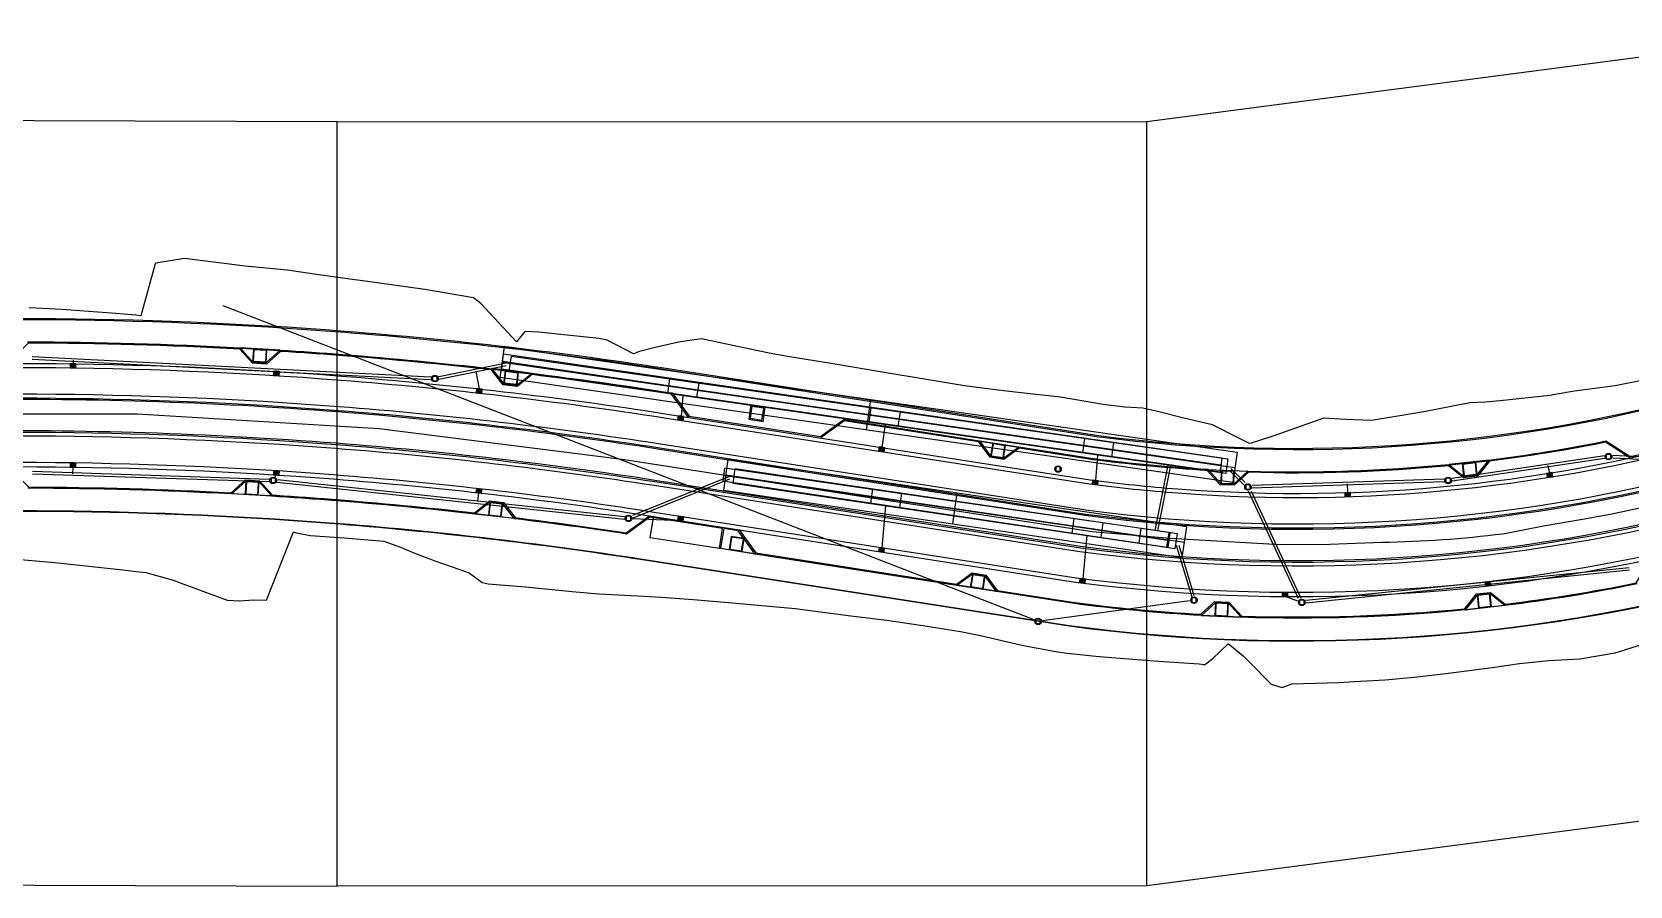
# Model space of a CAD drawing. Header units: millimetres. Extents: x 229854 to 231132, y 144419 to 144704.
# Drawn here: x 230579.2 to 230775.7, y 144479.8 to 144584.9 of the extents above; entities that cross this region are included whole.
import ezdxf

# ---------------------------------------------------------------- set-up
doc = ezdxf.new("R2010")
doc.units = ezdxf.units.MM
for name, color, linetype in [('G - Axes BO1', 4, 'Continuous'), ('G - Bde contrebutage', 191, 'Continuous'), ('G - BO2', 5, 'Continuous'), ('G - Bordure', 40, 'Continuous'), ('G - CV', 151, 'Continuous'), ('G - Eg2302 - Av', 1, 'Continuous'), ('G - Egout Ext', 134, 'Continuous'), ('G - Egout_EP', 5, 'Continuous'), ('G - Elec - gaine', 191, 'Continuous'), ('G - FE', 160, 'Continuous'), ('G - surlargeur BO 1m1', 3, 'Continuous'), ('R - Lots terre - Lot 10', 115, 'Continuous'), ('R - Lots terre - Lot 11', 140, 'Continuous'), ('R - Lots terre - X1', 7, 'Continuous'), ('R - Phasage - 4', 5, 'Continuous'), ('x- bassin 55m1', 8, 'Continuous'), ('x-bassin 89', 8, 'Continuous')]:
    doc.layers.add(name, color=color, linetype=linetype)

msp = doc.modelspace()

# ---------------------------------------------------------------- linework, layer by layer
at = {"layer": 'G - Axes BO1'}
for points in [[(230637.03, 144544.26), (230727.09, 144531.33)], [(230681.79, 144535.91), (230682.33, 144539.68)], [(230664.5, 144530.41), (230720.89, 144522.12)], [(230692.42, 144524.38), (230692.97, 144528.15)]]:
    msp.add_lwpolyline(points, dxfattribs=at)
at = {"layer": 'G - Bde contrebutage'}
for points in [[(230417.09, 144529.9, 0.017024), (230447.62, 144531.06, 0.002215), (230451.59, 144531.36), (230500.81, 144535.61), (230510.83, 144536.48), (230542.68, 144539.23, -0.035961), (230616.96, 144538.82, -0.019252), (230656.49, 144534.22), (230708.78, 144526.09, 0.103269), (230789.44, 144532.09), (230795.05, 144533.72, 0.068986), (230802.31, 144537.53)], [(230417.09, 144529.4, 0.017025), (230447.66, 144530.56, 0.002216), (230451.63, 144530.86), (230500.86, 144535.11), (230510.88, 144535.98), (230542.72, 144538.73, -0.035959), (230616.92, 144538.33, -0.019252), (230656.41, 144533.73), (230708.71, 144525.59, 0.103277), (230789.58, 144531.61), (230795.21, 144533.24, 0.061728), (230801.87, 144536.62)], [(230417.1, 144525.2, 0.017028), (230447.96, 144526.37, 0.002222), (230451.98, 144526.68), (230501.22, 144530.93), (230511.24, 144531.79), (230543.04, 144534.54, -0.035938), (230616.59, 144534.14, -0.019252), (230655.77, 144529.58), (230708.11, 144521.44, 0.103344), (230790.74, 144527.57), (230796.38, 144529.21, -0.061728), (230803.81, 144529.93)], [(230796.5, 144528.72), (230790.88, 144527.09, -0.103352), (230708.04, 144520.94), (230655.69, 144529.09, 0.019252), (230616.55, 144533.64, 0.035936), (230543.08, 144534.05), (230511.28, 144531.29), (230501.26, 144530.43), (230452.02, 144526.18, -0.004813), (230448, 144525.87, -0.014437), (230417.11, 144524.7)]]:
    msp.add_lwpolyline(points, format="xyb", dxfattribs=at)
at = {"layer": 'G - BO2'}
for points in [[(230725.97, 144530.58), (230637.89, 144543.22), (230638.15, 144545.01), (230726.23, 144532.37)], [(230665.36, 144529.37), (230719.77, 144521.37), (230720.04, 144523.16), (230665.62, 144531.16)]]:
    msp.add_lwpolyline(points, close=True, dxfattribs=at)
for points in [[(230657.39, 144540.42), (230657.65, 144542.21)], [(230660.97, 144539.91), (230661.22, 144541.7)], [(230682.14, 144536.87), (230682.4, 144538.66)], [(230685.72, 144536.36), (230685.97, 144538.14)], [(230708.4, 144533.1), (230708.66, 144534.89)], [(230711.98, 144532.59), (230712.23, 144534.37)], [(230682.32, 144526.88), (230682.58, 144528.67)], [(230685.89, 144526.35), (230686.15, 144528.14)], [(230707.07, 144523.24), (230707.34, 144525.03)], [(230710.65, 144522.72), (230710.91, 144524.5)], [(230715.31, 144522.03), (230715.57, 144523.82)], [(230718.88, 144521.51), (230719.14, 144523.29)]]:
    msp.add_lwpolyline(points, dxfattribs=at)
at = {"layer": 'G - Bordure'}
for points in [[(230786.87, 144540.97, -0.103113), (230710.09, 144535.24), (230657.91, 144543.36, 0.019252), (230617.67, 144548.05, 0.036005), (230541.98, 144548.45), (230510.04, 144545.69), (230500.02, 144544.82), (230450.82, 144540.58, -0.002202), (230446.96, 144540.28, -0.017007), (230417.09, 144539.15)], [(230417.09, 144539.05, 0.017007), (230446.96, 144540.18, 0.002202), (230450.83, 144540.48), (230500.03, 144544.72), (230510.05, 144545.59), (230541.99, 144548.36, -0.036004), (230617.66, 144547.95, -0.019252), (230657.9, 144543.26), (230710.08, 144535.14, 0.103115), (230786.9, 144540.88)], [(230659.93, 144537.48), (230657.84, 144540.34), (230657.45, 144540.4, 0.008084), (230640.69, 144542.73), (230638.86, 144541.28), (230637.14, 144541.48), (230635.69, 144543.32, 0.008762), (230617.44, 144545.06, 0.003668), (230609.78, 144545.59), (230608.03, 144544.04), (230606.31, 144544.14), (230604.76, 144545.88, 0.012431), (230578.75, 144546.62), (230576.26, 144544.12)], [(230578.69, 144546.77, -0.012491), (230604.83, 144546.03), (230606.38, 144544.28), (230607.98, 144544.19), (230609.73, 144545.75, -0.003698), (230617.45, 144545.21, -0.008792), (230635.77, 144543.46), (230637.22, 144541.62), (230638.81, 144541.44), (230640.65, 144542.89, -0.008114), (230657.47, 144540.55), (230657.93, 144540.48), (230660.01, 144537.62), (230676.16, 144535.11), (230679.01, 144537.2), (230695.69, 144534.6), (230697.07, 144532.71), (230698.65, 144532.46), (230700.55, 144533.84), (230709.69, 144532.42, 0.018444), (230723.75, 144531.09), (230725.35, 144529.34), (230726.95, 144529.27), (230728.7, 144530.87, 0.03197), (230753.4, 144531.69), (230755.25, 144530.21), (230756.84, 144530.38), (230758.32, 144532.23, 0.019023), (230772.7, 144534.58), (230775.69, 144532.65, 0.016653), (230788.22, 144535.79)], [(230775.66, 144532.49), (230772.67, 144534.42, -0.018863), (230758.4, 144532.09), (230756.92, 144530.24), (230755.21, 144530.05), (230753.35, 144531.53, -0.031795), (230728.75, 144530.72), (230727, 144529.12), (230725.28, 144529.2), (230723.68, 144530.95, -0.018366), (230709.67, 144532.27), (230700.59, 144533.69), (230698.69, 144532.3), (230696.99, 144532.57), (230695.6, 144534.46), (230679.05, 144537.04), (230676.2, 144534.95)], [(230576.28, 144531.42), (230578.79, 144528.92, -0.012335), (230603.72, 144528.21), (230605.48, 144529.78), (230607.2, 144529.68), (230608.77, 144527.92, -0.00362), (230616.07, 144527.41, -0.008713), (230633.61, 144525.74), (230635.46, 144527.2), (230637.17, 144527), (230638.63, 144525.15, -0.006812), (230652.28, 144523.28), (230655.14, 144525.38)], [(230776.53, 144516.99, -0.019655), (230760.28, 144514.34), (230758.46, 144515.79), (230756.87, 144515.62), (230755.42, 144513.8, -0.03293), (230727.86, 144512.89), (230726.29, 144514.61), (230724.7, 144514.68), (230722.98, 144513.11, -0.019012), (230707.12, 144514.61), (230697.78, 144516.06), (230696.4, 144517.95), (230694.82, 144518.2), (230692.92, 144516.82), (230668.14, 144520.67), (230666.05, 144523.53), (230664.26, 144523.81), (230663.87, 144521.34), (230663.72, 144521.36), (230664.11, 144523.83), (230655.18, 144525.22), (230652.32, 144523.13, 0.006873), (230638.55, 144525.01), (230637.1, 144526.86), (230635.51, 144527.05), (230633.66, 144525.59, 0.008744), (230616.06, 144527.26, 0.00365), (230608.7, 144527.78), (230607.13, 144529.54), (230605.53, 144529.63), (230603.77, 144528.06, 0.012396), (230578.73, 144528.77)], [(230417.1, 144515.55, 0.01705), (230448.65, 144516.74, 0.002236), (230452.78, 144517.06), (230502.05, 144521.31), (230512.07, 144522.18), (230543.78, 144524.92, -0.03589), (230615.85, 144524.52, -0.019252), (230654.28, 144520.04), (230706.73, 144511.88, 0.103491), (230793.42, 144518.3), (230799.07, 144519.94), (230801.86, 144520.75), (230801.89, 144520.66), (230799.1, 144519.85), (230793.45, 144518.21, -0.103492), (230706.72, 144511.78), (230654.27, 144519.95, 0.019252), (230615.84, 144524.42, 0.03589), (230543.79, 144524.82), (230512.08, 144522.08), (230502.06, 144521.21), (230452.79, 144516.96, -0.002236), (230448.66, 144516.64, -0.01705), (230417.1, 144515.45)], [(230666.14, 144523.66), (230668.22, 144520.81), (230692.88, 144516.97), (230694.78, 144518.36), (230696.48, 144518.09), (230697.87, 144516.2), (230707.14, 144514.75, 0.018935), (230722.92, 144513.26), (230724.64, 144514.83), (230726.36, 144514.75), (230727.93, 144513.04, 0.032779), (230755.34, 144513.94), (230756.79, 144515.76), (230758.5, 144515.95), (230760.32, 144514.5, 0.019504), (230776.44, 144517.12), (230778.34, 144520.07)]]:
    msp.add_lwpolyline(points, format="xyb", dxfattribs=at)
for points in [[(230609.73, 144545.75), (230604.82, 144546.04), (230604.88, 144545.97), (230609.67, 144545.7)], [(230607.98, 144544.19), (230606.38, 144544.28), (230606.48, 144545.88), (230608.07, 144545.79)], [(230607.92, 144544.25), (230606.45, 144544.34), (230606.53, 144545.82), (230608.01, 144545.73)], [(230640.65, 144542.89), (230635.77, 144543.47), (230635.82, 144543.4), (230640.59, 144542.84)], [(230638.81, 144541.44), (230637.22, 144541.62), (230637.41, 144543.21), (230639, 144543.03)], [(230638.76, 144541.5), (230637.29, 144541.68), (230637.46, 144543.15), (230638.93, 144542.97)], [(230667.33, 144537.24), (230669.09, 144536.97), (230669.36, 144538.73), (230667.6, 144539)], [(230667.5, 144537.37), (230668.96, 144537.14), (230669.19, 144538.6), (230667.73, 144538.83)], [(230695.69, 144534.6), (230700.55, 144533.84), (230700.48, 144533.79), (230695.74, 144534.53)], [(230697.07, 144532.71), (230698.65, 144532.46), (230698.9, 144534.04), (230697.32, 144534.29)], [(230697.14, 144532.76), (230698.6, 144532.53), (230698.83, 144533.99), (230697.37, 144534.22)], [(230758.31, 144532.22), (230753.42, 144531.67), (230753.48, 144531.62), (230758.25, 144532.15)], [(230756.84, 144530.38), (230755.25, 144530.21), (230755.07, 144531.8), (230756.66, 144531.97)], [(230756.77, 144530.44), (230755.3, 144530.27), (230755.14, 144531.74), (230756.61, 144531.91)], [(230607.13, 144529.54), (230605.53, 144529.63), (230605.44, 144528.03), (230607.04, 144527.94)], [(230607.07, 144529.48), (230605.59, 144529.56), (230605.51, 144528.09), (230606.98, 144528)], [(230723.76, 144531.08), (230728.68, 144530.86), (230728.62, 144530.8), (230723.82, 144531.01)], [(230725.35, 144529.34), (230726.95, 144529.27), (230727.02, 144530.87), (230725.42, 144530.94)], [(230725.41, 144529.4), (230726.89, 144529.34), (230726.96, 144530.81), (230725.48, 144530.88)], [(230608.69, 144527.78), (230603.78, 144528.07), (230603.84, 144528.12), (230608.64, 144527.85)], [(230638.55, 144525.02), (230633.66, 144525.59), (230633.73, 144525.64), (230638.5, 144525.08)], [(230637.1, 144526.86), (230635.51, 144527.05), (230635.32, 144525.46), (230636.91, 144525.27)], [(230637.03, 144526.81), (230635.56, 144526.98), (230635.39, 144525.51), (230636.86, 144525.34)], [(230666.75, 144522.57), (230665.17, 144522.81), (230664.93, 144521.23), (230666.51, 144520.99)], [(230666.69, 144522.52), (230665.22, 144522.74), (230665, 144521.28), (230666.46, 144521.05)], [(230668.14, 144520.67), (230663.87, 144521.34), (230663.88, 144521.39), (230668.09, 144520.74)], [(230696.4, 144517.95), (230694.82, 144518.2), (230694.57, 144516.62), (230696.15, 144516.37)], [(230696.33, 144517.9), (230694.87, 144518.13), (230694.64, 144516.67), (230696.1, 144516.44)], [(230697.78, 144516.06), (230692.92, 144516.82), (230692.99, 144516.87), (230697.73, 144516.13)], [(230758.46, 144515.79), (230756.87, 144515.62), (230757.05, 144514.03), (230758.64, 144514.2)], [(230758.41, 144515.73), (230756.94, 144515.56), (230757.1, 144514.09), (230758.57, 144514.26)], [(230726.29, 144514.61), (230724.7, 144514.68), (230724.62, 144513.08), (230726.22, 144513.01)], [(230726.23, 144514.55), (230724.75, 144514.62), (230724.69, 144513.14), (230726.17, 144513.07)], [(230760.29, 144514.33), (230755.4, 144513.78), (230755.46, 144513.85), (230760.23, 144514.38)], [(230727.88, 144512.88), (230722.96, 144513.09), (230723.03, 144513.15), (230727.82, 144512.94)]]:
    msp.add_lwpolyline(points, close=True, dxfattribs=at)
msp.add_lwpolyline([(230569.65, 144539.67, -0.022901), (230616.91, 144538.18, -0.019252), (230656.39, 144533.58), (230708.68, 144525.44, 0.102914), (230789.34, 144531.38), (230790.43, 144527.64, -0.102989), (230708.13, 144521.58), (230655.79, 144529.73, 0.019252), (230616.6, 144534.29, 0.0229), (230569.71, 144535.77)], format="xyb", close=True, dxfattribs=at)
msp.add_lwpolyline([(230663.72, 144521.36), (230655.23, 144522.68), (230655.61, 144525.15)], dxfattribs=at)
at = {"layer": 'G - CV'}
for points in [[(230629.14, 144542.25, -1), (230628.34, 144542.25, -1)], [(230705.75, 144531.12, -1), (230704.95, 144531.12, -1)], [(230773.42, 144532.65, -1), (230772.62, 144532.65, -1)], [(230609.28, 144529.72, -1), (230608.48, 144529.72, -1)], [(230753.71, 144529.72, -1), (230752.91, 144529.72, -1)], [(230729.1, 144528.92, -1), (230728.3, 144528.92, -1)], [(230652.95, 144525.06, -1), (230652.15, 144525.06, -1)], [(230722.47, 144515, -1), (230721.67, 144515, -1)], [(230735.72, 144514.73, -1), (230734.92, 144514.73, -1)], [(230703.3, 144512.39, -1), (230702.5, 144512.39, -1)]]:
    msp.add_lwpolyline(points, format="xyb", close=True, dxfattribs=at)
for points in [[(230628.47, 144541.98), (230629.01, 144541.98), (230629.01, 144542.52), (230628.47, 144542.52)], [(230705.08, 144530.85), (230705.62, 144530.85), (230705.62, 144531.4), (230705.08, 144531.4)], [(230772.75, 144532.38), (230773.3, 144532.38), (230773.3, 144532.92), (230772.75, 144532.92)], [(230608.61, 144529.45), (230609.15, 144529.45), (230609.15, 144529.99), (230608.61, 144529.99)], [(230753.04, 144529.45), (230753.58, 144529.45), (230753.58, 144529.99), (230753.04, 144529.99)], [(230728.42, 144528.65), (230728.97, 144528.65), (230728.97, 144529.19), (230728.42, 144529.19)], [(230652.28, 144524.79), (230652.82, 144524.79), (230652.82, 144525.34), (230652.28, 144525.34)], [(230721.8, 144514.73), (230722.34, 144514.73), (230722.34, 144515.27), (230721.8, 144515.27)], [(230735.05, 144514.46), (230735.59, 144514.46), (230735.59, 144515), (230735.05, 144515)], [(230702.63, 144512.11), (230703.17, 144512.11), (230703.17, 144512.66), (230702.63, 144512.66)]]:
    msp.add_lwpolyline(points, close=True, dxfattribs=at)
at = {"layer": 'G - Eg2302 - Av'}
for points in [[(230583.92, 144543.58), (230584.62, 144543.57), (230584.63, 144544.07), (230583.93, 144544.08)], [(230583.97, 144543.62), (230584.57, 144543.62), (230584.57, 144544.02), (230583.97, 144544.02)], [(230608.9, 144542.64), (230609.6, 144542.6), (230609.63, 144543.1), (230608.93, 144543.14)], [(230608.95, 144542.69), (230609.55, 144542.65), (230609.58, 144543.05), (230608.98, 144543.09)], [(230633.81, 144540.51), (230634.51, 144540.43), (230634.56, 144540.93), (230633.86, 144541.01)], [(230633.87, 144540.55), (230634.46, 144540.49), (230634.51, 144540.89), (230633.91, 144540.95)], [(230658.59, 144537.19), (230659.28, 144537.08), (230659.36, 144537.57), (230658.66, 144537.68)], [(230658.64, 144537.23), (230659.24, 144537.14), (230659.3, 144537.53), (230658.71, 144537.62)], [(230683.29, 144533.34), (230683.98, 144533.23), (230684.06, 144533.73), (230683.37, 144533.84)], [(230683.35, 144533.38), (230683.94, 144533.29), (230684, 144533.69), (230683.41, 144533.78)], [(230583.92, 144531.37), (230584.62, 144531.36), (230584.62, 144531.86), (230583.92, 144531.87)], [(230583.97, 144531.42), (230584.57, 144531.41), (230584.57, 144531.81), (230583.97, 144531.82)], [(230608.9, 144530.42), (230609.6, 144530.37), (230609.63, 144530.87), (230608.93, 144530.92)], [(230608.95, 144530.47), (230609.55, 144530.43), (230609.57, 144530.83), (230608.98, 144530.86)], [(230709.54, 144529.27), (230710.23, 144529.18), (230710.29, 144529.67), (230709.6, 144529.76)], [(230709.59, 144529.31), (230710.19, 144529.23), (230710.24, 144529.63), (230709.64, 144529.71)], [(230765.49, 144530.07), (230766.18, 144530.18), (230766.1, 144530.68), (230765.41, 144530.57)], [(230765.54, 144530.13), (230766.13, 144530.22), (230766.06, 144530.62), (230765.47, 144530.52)], [(230633.8, 144528.24), (230634.5, 144528.16), (230634.55, 144528.65), (230633.86, 144528.73)], [(230633.86, 144528.28), (230634.45, 144528.21), (230634.5, 144528.61), (230633.9, 144528.68)], [(230740.6, 144527.72), (230741.3, 144527.74), (230741.29, 144528.24), (230740.59, 144528.21)], [(230740.65, 144527.77), (230741.25, 144527.79), (230741.24, 144528.19), (230740.64, 144528.17)], [(230658.57, 144524.84), (230659.26, 144524.73), (230659.34, 144525.23), (230658.65, 144525.34)], [(230658.63, 144524.88), (230659.22, 144524.79), (230659.28, 144525.19), (230658.69, 144525.28)], [(230683.27, 144521), (230683.96, 144520.89), (230684.04, 144521.38), (230683.35, 144521.49)], [(230683.33, 144521.04), (230683.92, 144520.95), (230683.98, 144521.34), (230683.39, 144521.44)], [(230707.98, 144517.17), (230708.67, 144517.08), (230708.74, 144517.57), (230708.04, 144517.66)], [(230708.03, 144517.21), (230708.63, 144517.13), (230708.68, 144517.53), (230708.08, 144517.61)], [(230732.92, 144515.43), (230733.62, 144515.43), (230733.62, 144515.93), (230732.92, 144515.93)], [(230732.97, 144515.48), (230733.57, 144515.48), (230733.57, 144515.88), (230732.97, 144515.88)], [(230757.88, 144516.73), (230758.58, 144516.81), (230758.52, 144517.3), (230757.83, 144517.22)], [(230757.93, 144516.78), (230758.52, 144516.85), (230758.48, 144517.25), (230757.88, 144517.18)]]:
    msp.add_lwpolyline(points, close=True, dxfattribs=at)
for points in [[(230584.04, 144543.62), (230584.05, 144544.02)], [(230584.12, 144544.02), (230584.12, 144543.62)], [(230584.19, 144543.62), (230584.2, 144544.02)], [(230584.27, 144544.02), (230584.27, 144543.62)], [(230584.3, 144544.53), (230584.28, 144544.07)], [(230584.34, 144543.62), (230584.35, 144544.02)], [(230584.42, 144544.02), (230584.42, 144543.62)], [(230584.49, 144543.62), (230584.5, 144544.02)], [(230609.28, 144543.11), (230609.29, 144543.25)], [(230609.03, 144542.68), (230609.05, 144543.08)], [(230609.13, 144543.08), (230609.1, 144542.68)], [(230609.18, 144542.68), (230609.2, 144543.07)], [(230609.28, 144543.07), (230609.25, 144542.67)], [(230609.33, 144542.67), (230609.35, 144543.07)], [(230609.43, 144543.06), (230609.4, 144542.66)], [(230609.48, 144542.66), (230609.5, 144543.06)], [(230633.78, 144543.1), (230634.21, 144540.97)], [(230633.94, 144540.55), (230633.98, 144540.94)], [(230634.06, 144540.94), (230634.01, 144540.54)], [(230634.09, 144540.53), (230634.13, 144540.93)], [(230634.21, 144540.92), (230634.16, 144540.52)], [(230634.24, 144540.51), (230634.28, 144540.91)], [(230634.36, 144540.9), (230634.31, 144540.5)], [(230634.39, 144540.5), (230634.43, 144540.89)], [(230659.22, 144540.15), (230659.01, 144537.63)], [(230658.72, 144537.22), (230658.78, 144537.61)], [(230658.85, 144537.6), (230658.79, 144537.2)], [(230658.87, 144537.19), (230658.93, 144537.59)], [(230659, 144537.58), (230658.94, 144537.18)], [(230659.02, 144537.17), (230659.08, 144537.57)], [(230659.15, 144537.55), (230659.09, 144537.16)], [(230659.16, 144537.15), (230659.23, 144537.54)], [(230684.12, 144536.59), (230683.71, 144533.78)], [(230683.42, 144533.37), (230683.48, 144533.77)], [(230683.56, 144533.76), (230683.5, 144533.36)], [(230683.57, 144533.35), (230683.63, 144533.74)], [(230683.71, 144533.73), (230683.64, 144533.34)], [(230683.72, 144533.33), (230683.78, 144533.72)], [(230683.85, 144533.71), (230683.79, 144533.31)], [(230683.87, 144533.3), (230683.93, 144533.7)], [(230584.04, 144531.42), (230584.05, 144531.82)], [(230584.12, 144531.82), (230584.12, 144531.42)], [(230584.19, 144531.42), (230584.2, 144531.82)], [(230584.24, 144530.54), (230584.27, 144531.37)], [(230584.27, 144531.82), (230584.27, 144531.42)], [(230584.34, 144531.42), (230584.35, 144531.82)], [(230584.42, 144531.82), (230584.42, 144531.42)], [(230584.49, 144531.42), (230584.5, 144531.82)], [(230710.19, 144532.84), (230709.95, 144529.72)], [(230765.57, 144531.54), (230765.76, 144530.62)], [(230609.02, 144530.46), (230609.05, 144530.86)], [(230609.13, 144530.86), (230609.1, 144530.46)], [(230609.12, 144530.16), (230609.25, 144530.4)], [(230609.17, 144530.45), (230609.2, 144530.85)], [(230609.27, 144530.85), (230609.25, 144530.45)], [(230609.32, 144530.44), (230609.35, 144530.84)], [(230609.42, 144530.84), (230609.4, 144530.44)], [(230609.47, 144530.43), (230609.5, 144530.83)], [(230709.67, 144529.3), (230709.72, 144529.7)], [(230709.79, 144529.69), (230709.74, 144529.29)], [(230709.81, 144529.28), (230709.87, 144529.68)], [(230709.94, 144529.67), (230709.89, 144529.27)], [(230709.96, 144529.26), (230710.01, 144529.66)], [(230710.09, 144529.65), (230710.04, 144529.25)], [(230710.11, 144529.24), (230710.16, 144529.64)], [(230765.61, 144530.14), (230765.55, 144530.54)], [(230765.62, 144530.55), (230765.68, 144530.15)], [(230765.76, 144530.16), (230765.69, 144530.56)], [(230765.77, 144530.57), (230765.83, 144530.18)], [(230765.91, 144530.19), (230765.84, 144530.58)], [(230765.92, 144530.6), (230765.98, 144530.2)], [(230766.05, 144530.21), (230765.99, 144530.61)], [(230633.93, 144528.27), (230633.98, 144528.67)], [(230634.05, 144528.66), (230634.01, 144528.26)], [(230634.02, 144527.2), (230634.15, 144528.2)], [(230634.08, 144528.25), (230634.13, 144528.65)], [(230634.2, 144528.64), (230634.15, 144528.25)], [(230634.23, 144528.24), (230634.27, 144528.64)], [(230634.35, 144528.63), (230634.3, 144528.23)], [(230634.38, 144528.22), (230634.42, 144528.62)], [(230740.73, 144527.77), (230740.72, 144528.17)], [(230740.79, 144528.17), (230740.8, 144527.77)], [(230740.88, 144527.77), (230740.87, 144528.17)], [(230740.9, 144529.32), (230740.94, 144528.23)], [(230740.94, 144528.18), (230740.95, 144527.78)], [(230741.03, 144527.78), (230741.02, 144528.18)], [(230741.09, 144528.18), (230741.1, 144527.78)], [(230741.18, 144527.78), (230741.17, 144528.18)], [(230684.15, 144526.61), (230683.7, 144521.44)], [(230653.05, 144525.04), (230658.92, 144524.79)], [(230658.7, 144524.87), (230658.76, 144525.27)], [(230658.84, 144525.26), (230658.78, 144524.86)], [(230658.85, 144524.85), (230658.91, 144525.24)], [(230658.99, 144525.23), (230658.92, 144524.84)], [(230659, 144524.83), (230659.06, 144525.22)], [(230659.13, 144525.21), (230659.07, 144524.81)], [(230659.15, 144524.8), (230659.21, 144525.2)], [(230708.91, 144522.97), (230708.39, 144517.62)], [(230683.4, 144521.03), (230683.47, 144521.42)], [(230683.54, 144521.41), (230683.48, 144521.02)], [(230683.55, 144521.01), (230683.61, 144521.4)], [(230683.69, 144521.39), (230683.63, 144520.99)], [(230683.7, 144520.98), (230683.76, 144521.38)], [(230683.84, 144521.37), (230683.77, 144520.97)], [(230683.85, 144520.96), (230683.91, 144521.35)], [(230708.11, 144517.2), (230708.16, 144517.6)], [(230708.23, 144517.59), (230708.18, 144517.19)], [(230708.26, 144517.18), (230708.31, 144517.58)], [(230708.38, 144517.57), (230708.33, 144517.17)], [(230708.41, 144517.16), (230708.46, 144517.56)], [(230708.53, 144517.55), (230708.48, 144517.15)], [(230708.55, 144517.14), (230708.61, 144517.54)], [(230733.04, 144515.48), (230733.05, 144515.88)], [(230733.12, 144515.88), (230733.12, 144515.48)], [(230733.19, 144515.48), (230733.2, 144515.88)], [(230733.27, 144515.88), (230733.27, 144515.48)], [(230733.34, 144515.48), (230733.35, 144515.88)], [(230733.42, 144515.88), (230733.42, 144515.48)], [(230733.49, 144515.48), (230733.5, 144515.88)], [(230758, 144516.79), (230757.96, 144517.19)], [(230758.03, 144517.2), (230758.08, 144516.8)], [(230758.15, 144516.81), (230758.11, 144517.2)], [(230758.18, 144517.21), (230758.23, 144516.82)], [(230758.3, 144516.82), (230758.26, 144517.22)], [(230758.33, 144517.23), (230758.38, 144516.83)], [(230758.45, 144516.84), (230758.4, 144517.24)], [(230734.85, 144514.89), (230733.27, 144515.43)]]:
    msp.add_lwpolyline(points, dxfattribs=at)
at = {"layer": 'G - Egout Ext'}
for points in [[(230702.43, 144512.57), (230602.73, 144551.21)], [(230721.53, 144514.92), (230703.43, 144512.44)]]:
    msp.add_lwpolyline(points, dxfattribs=at)
at = {"layer": 'G - Egout_EP'}
for points in [[(230579.24, 144544.65), (230628.23, 144542.13)], [(230579.25, 144544.98), (230628.24, 144542.46)], [(230584.3, 144544.53), (230584.28, 144544.07)], [(230609.28, 144543.11), (230609.29, 144543.25)], [(230629.24, 144542.19), (230637.52, 144543.86)], [(230629.25, 144542.51), (230637.52, 144544.18)], [(230633.78, 144543.1), (230634.21, 144540.97)], [(230659.22, 144540.15), (230659.01, 144537.63)], [(230684.12, 144536.59), (230683.71, 144533.78)], [(230584.24, 144530.54), (230584.27, 144531.37)], [(230710.19, 144532.84), (230709.95, 144529.72)], [(230718.86, 144531.6), (230717.25, 144523.57)], [(230719.18, 144531.55), (230717.56, 144523.52)], [(230772.51, 144532.74), (230753.8, 144529.95)], [(230772.55, 144532.42), (230753.81, 144529.64)], [(230765.57, 144531.54), (230765.76, 144530.62)], [(230796.17, 144531.66), (230773.51, 144532.79)], [(230796.15, 144531.34), (230773.55, 144532.47)], [(230579.29, 144530.86), (230608.39, 144529.89)], [(230579.3, 144530.54), (230608.38, 144529.58)], [(230609.12, 144530.16), (230609.25, 144530.4)], [(230609.38, 144529.51), (230652.04, 144524.96)], [(230609.39, 144529.82), (230652.07, 144525.27)], [(230653.06, 144525.1), (230664.99, 144529.9)], [(230653.09, 144525.45), (230664.99, 144530.23)], [(230728.22, 144529.16), (230726.38, 144530.97)], [(230728.36, 144529.47), (230726.6, 144531.2)], [(230752.81, 144529.55), (230729.18, 144528.78)], [(230752.8, 144529.86), (230729.23, 144529.1)], [(230634.02, 144527.2), (230634.15, 144528.2)], [(230734.93, 144515.2), (230728.76, 144528.41)], [(230735.26, 144515.22), (230729.12, 144528.38)], [(230740.9, 144529.32), (230740.94, 144528.23)], [(230684.15, 144526.61), (230683.7, 144521.44)], [(230653.05, 144525.04), (230658.92, 144524.79)], [(230708.91, 144522.97), (230708.39, 144517.62)], [(230719.89, 144521.77), (230721.78, 144515.41)], [(230720.22, 144521.77), (230722.06, 144515.58)], [(230775.57, 144518.99), (230735.8, 144514.94)], [(230775.59, 144518.68), (230735.83, 144514.62)], [(230734.85, 144514.89), (230733.27, 144515.43)]]:
    msp.add_lwpolyline(points, dxfattribs=at)
at = {"layer": 'G - Egout_EP', "color": 7}
for points in [[(230583.92, 144543.58), (230584.62, 144543.57), (230584.63, 144544.07), (230583.93, 144544.08)], [(230583.97, 144543.62), (230584.57, 144543.62), (230584.57, 144544.02), (230583.97, 144544.02)], [(230608.9, 144542.64), (230609.6, 144542.6), (230609.63, 144543.1), (230608.93, 144543.14)], [(230608.95, 144542.69), (230609.55, 144542.65), (230609.58, 144543.05), (230608.98, 144543.09)], [(230633.81, 144540.51), (230634.51, 144540.43), (230634.56, 144540.93), (230633.86, 144541.01)], [(230633.87, 144540.55), (230634.46, 144540.49), (230634.51, 144540.89), (230633.91, 144540.95)], [(230658.59, 144537.19), (230659.28, 144537.08), (230659.36, 144537.57), (230658.66, 144537.68)], [(230658.64, 144537.23), (230659.24, 144537.14), (230659.3, 144537.53), (230658.71, 144537.62)], [(230683.29, 144533.34), (230683.98, 144533.23), (230684.06, 144533.73), (230683.37, 144533.84)], [(230683.35, 144533.38), (230683.94, 144533.29), (230684, 144533.69), (230683.41, 144533.78)], [(230583.92, 144531.37), (230584.62, 144531.36), (230584.62, 144531.86), (230583.92, 144531.87)], [(230583.97, 144531.42), (230584.57, 144531.41), (230584.57, 144531.81), (230583.97, 144531.82)], [(230608.9, 144530.42), (230609.6, 144530.37), (230609.63, 144530.87), (230608.93, 144530.92)], [(230608.95, 144530.47), (230609.55, 144530.43), (230609.57, 144530.83), (230608.98, 144530.86)], [(230709.54, 144529.27), (230710.23, 144529.18), (230710.29, 144529.67), (230709.6, 144529.76)], [(230709.59, 144529.31), (230710.19, 144529.23), (230710.24, 144529.63), (230709.64, 144529.71)], [(230765.49, 144530.07), (230766.18, 144530.18), (230766.1, 144530.68), (230765.41, 144530.57)], [(230765.54, 144530.13), (230766.13, 144530.22), (230766.06, 144530.62), (230765.47, 144530.52)], [(230633.8, 144528.24), (230634.5, 144528.16), (230634.55, 144528.65), (230633.86, 144528.73)], [(230633.86, 144528.28), (230634.45, 144528.21), (230634.5, 144528.61), (230633.9, 144528.68)], [(230740.6, 144527.72), (230741.3, 144527.74), (230741.29, 144528.24), (230740.59, 144528.21)], [(230740.65, 144527.77), (230741.25, 144527.79), (230741.24, 144528.19), (230740.64, 144528.17)], [(230658.57, 144524.84), (230659.26, 144524.73), (230659.34, 144525.23), (230658.65, 144525.34)], [(230658.63, 144524.88), (230659.22, 144524.79), (230659.28, 144525.19), (230658.69, 144525.28)], [(230683.27, 144521), (230683.96, 144520.89), (230684.04, 144521.38), (230683.35, 144521.49)], [(230683.33, 144521.04), (230683.92, 144520.95), (230683.98, 144521.34), (230683.39, 144521.44)], [(230707.98, 144517.17), (230708.67, 144517.08), (230708.74, 144517.57), (230708.04, 144517.66)], [(230708.03, 144517.21), (230708.63, 144517.13), (230708.68, 144517.53), (230708.08, 144517.61)], [(230732.92, 144515.43), (230733.62, 144515.43), (230733.62, 144515.93), (230732.92, 144515.93)], [(230732.97, 144515.48), (230733.57, 144515.48), (230733.57, 144515.88), (230732.97, 144515.88)], [(230757.88, 144516.73), (230758.58, 144516.81), (230758.52, 144517.3), (230757.83, 144517.22)], [(230757.93, 144516.78), (230758.52, 144516.85), (230758.48, 144517.25), (230757.88, 144517.18)]]:
    msp.add_lwpolyline(points, close=True, dxfattribs=at)
for points in [[(230584.04, 144543.62), (230584.05, 144544.02)], [(230584.12, 144544.02), (230584.12, 144543.62)], [(230584.19, 144543.62), (230584.2, 144544.02)], [(230584.27, 144544.02), (230584.27, 144543.62)], [(230584.34, 144543.62), (230584.35, 144544.02)], [(230584.42, 144544.02), (230584.42, 144543.62)], [(230584.49, 144543.62), (230584.5, 144544.02)], [(230609.03, 144542.68), (230609.05, 144543.08)], [(230609.13, 144543.08), (230609.1, 144542.68)], [(230609.18, 144542.68), (230609.2, 144543.07)], [(230609.28, 144543.07), (230609.25, 144542.67)], [(230609.33, 144542.67), (230609.35, 144543.07)], [(230609.43, 144543.06), (230609.4, 144542.66)], [(230609.48, 144542.66), (230609.5, 144543.06)], [(230633.94, 144540.55), (230633.98, 144540.94)], [(230634.06, 144540.94), (230634.01, 144540.54)], [(230634.09, 144540.53), (230634.13, 144540.93)], [(230634.21, 144540.92), (230634.16, 144540.52)], [(230634.24, 144540.51), (230634.28, 144540.91)], [(230634.36, 144540.9), (230634.31, 144540.5)], [(230634.39, 144540.5), (230634.43, 144540.89)], [(230658.72, 144537.22), (230658.78, 144537.61)], [(230658.85, 144537.6), (230658.79, 144537.2)], [(230658.87, 144537.19), (230658.93, 144537.59)], [(230659, 144537.58), (230658.94, 144537.18)], [(230659.02, 144537.17), (230659.08, 144537.57)], [(230659.15, 144537.55), (230659.09, 144537.16)], [(230659.16, 144537.15), (230659.23, 144537.54)], [(230683.42, 144533.37), (230683.48, 144533.77)], [(230683.56, 144533.76), (230683.5, 144533.36)], [(230683.57, 144533.35), (230683.63, 144533.74)], [(230683.71, 144533.73), (230683.64, 144533.34)], [(230683.72, 144533.33), (230683.78, 144533.72)], [(230683.85, 144533.71), (230683.79, 144533.31)], [(230683.87, 144533.3), (230683.93, 144533.7)], [(230584.04, 144531.42), (230584.05, 144531.82)], [(230584.12, 144531.82), (230584.12, 144531.42)], [(230584.19, 144531.42), (230584.2, 144531.82)], [(230584.27, 144531.82), (230584.27, 144531.42)], [(230584.34, 144531.42), (230584.35, 144531.82)], [(230584.42, 144531.82), (230584.42, 144531.42)], [(230584.49, 144531.42), (230584.5, 144531.82)], [(230609.02, 144530.46), (230609.05, 144530.86)], [(230609.13, 144530.86), (230609.1, 144530.46)], [(230609.17, 144530.45), (230609.2, 144530.85)], [(230609.27, 144530.85), (230609.25, 144530.45)], [(230609.32, 144530.44), (230609.35, 144530.84)], [(230609.42, 144530.84), (230609.4, 144530.44)], [(230609.47, 144530.43), (230609.5, 144530.83)], [(230709.67, 144529.3), (230709.72, 144529.7)], [(230709.79, 144529.69), (230709.74, 144529.29)], [(230709.81, 144529.28), (230709.87, 144529.68)], [(230709.94, 144529.67), (230709.89, 144529.27)], [(230709.96, 144529.26), (230710.01, 144529.66)], [(230710.09, 144529.65), (230710.04, 144529.25)], [(230710.11, 144529.24), (230710.16, 144529.64)], [(230765.61, 144530.14), (230765.55, 144530.54)], [(230765.62, 144530.55), (230765.68, 144530.15)], [(230765.76, 144530.16), (230765.69, 144530.56)], [(230765.77, 144530.57), (230765.83, 144530.18)], [(230765.91, 144530.19), (230765.84, 144530.58)], [(230765.92, 144530.6), (230765.98, 144530.2)], [(230766.05, 144530.21), (230765.99, 144530.61)], [(230633.93, 144528.27), (230633.98, 144528.67)], [(230634.05, 144528.66), (230634.01, 144528.26)], [(230634.08, 144528.25), (230634.13, 144528.65)], [(230634.2, 144528.64), (230634.15, 144528.25)], [(230634.23, 144528.24), (230634.27, 144528.64)], [(230634.35, 144528.63), (230634.3, 144528.23)], [(230634.38, 144528.22), (230634.42, 144528.62)], [(230740.73, 144527.77), (230740.72, 144528.17)], [(230740.79, 144528.17), (230740.8, 144527.77)], [(230740.88, 144527.77), (230740.87, 144528.17)], [(230740.94, 144528.18), (230740.95, 144527.78)], [(230741.03, 144527.78), (230741.02, 144528.18)], [(230741.09, 144528.18), (230741.1, 144527.78)], [(230741.18, 144527.78), (230741.17, 144528.18)], [(230658.7, 144524.87), (230658.76, 144525.27)], [(230658.84, 144525.26), (230658.78, 144524.86)], [(230658.85, 144524.85), (230658.91, 144525.24)], [(230658.99, 144525.23), (230658.92, 144524.84)], [(230659, 144524.83), (230659.06, 144525.22)], [(230659.13, 144525.21), (230659.07, 144524.81)], [(230659.15, 144524.8), (230659.21, 144525.2)], [(230683.4, 144521.03), (230683.47, 144521.42)], [(230683.54, 144521.41), (230683.48, 144521.02)], [(230683.55, 144521.01), (230683.61, 144521.4)], [(230683.69, 144521.39), (230683.63, 144520.99)], [(230683.7, 144520.98), (230683.76, 144521.38)], [(230683.84, 144521.37), (230683.77, 144520.97)], [(230683.85, 144520.96), (230683.91, 144521.35)], [(230708.11, 144517.2), (230708.16, 144517.6)], [(230708.23, 144517.59), (230708.18, 144517.19)], [(230708.26, 144517.18), (230708.31, 144517.58)], [(230708.38, 144517.57), (230708.33, 144517.17)], [(230708.41, 144517.16), (230708.46, 144517.56)], [(230708.53, 144517.55), (230708.48, 144517.15)], [(230708.55, 144517.14), (230708.61, 144517.54)], [(230733.04, 144515.48), (230733.05, 144515.88)], [(230733.12, 144515.88), (230733.12, 144515.48)], [(230733.19, 144515.48), (230733.2, 144515.88)], [(230733.27, 144515.88), (230733.27, 144515.48)], [(230733.34, 144515.48), (230733.35, 144515.88)], [(230733.42, 144515.88), (230733.42, 144515.48)], [(230733.49, 144515.48), (230733.5, 144515.88)], [(230758, 144516.79), (230757.96, 144517.19)], [(230758.03, 144517.2), (230758.08, 144516.8)], [(230758.15, 144516.81), (230758.11, 144517.2)], [(230758.18, 144517.21), (230758.23, 144516.82)], [(230758.3, 144516.82), (230758.26, 144517.22)], [(230758.33, 144517.23), (230758.38, 144516.83)], [(230758.45, 144516.84), (230758.4, 144517.24)]]:
    msp.add_lwpolyline(points, dxfattribs=at)
at = {"layer": 'G - Egout_EP', "color": 5}
for points in [[(230717.43, 144524.46), (230717.25, 144523.57)], [(230717.74, 144524.4), (230717.43, 144524.46)], [(230717.74, 144524.4), (230717.56, 144523.52)]]:
    msp.add_lwpolyline(points, dxfattribs=at)
at = {"layer": 'G - Elec - gaine'}
msp.add_lwpolyline([(230780.72, 144527.15), (230773.22, 144525.52), (230769.82, 144524.91), (230765.03, 144524.1), (230760.03, 144523.13, -0.027293), (230745.21, 144522.09), (230738.78, 144521.85), (230732.7, 144521.8), (230719.12, 144522.59), (230709.55, 144523.39), (230682.18, 144527.59), (230652.06, 144532.26), (230621.92, 144536.06), (230592.14, 144537.88), (230570.59, 144537.88), (230562.52, 144537.59), (230548.51, 144536.97), (230533.69, 144535.84), (230503.79, 144533.26), (230475.81, 144530.84), (230451.91, 144528.78), (230441.31, 144527.87), (230408.26, 144527.35)], format="xyb", dxfattribs=at)
at = {"layer": 'G - FE'}
for points in [[(230417.09, 144533.65, 0.017017), (230447.35, 144534.8, 0.00221), (230451.28, 144535.1), (230500.49, 144539.34), (230510.51, 144540.21), (230542.4, 144542.97, -0.035979), (230617.25, 144542.56, -0.019252), (230657.07, 144537.93), (230698.95, 144531.41), (230709.31, 144529.8, 0.013959), (230720.09, 144528.68, 0.088933), (230788.26, 144535.65), (230788.4, 144535.17)], [(230417.09, 144533.15, 0.017018), (230447.39, 144534.3, 0.002211), (230451.32, 144534.6), (230500.53, 144538.85), (230510.55, 144539.71), (230542.44, 144542.47, -0.035977), (230617.21, 144542.06, -0.019252), (230656.99, 144537.43), (230698.87, 144530.92), (230709.24, 144529.3, 0.013967), (230720.05, 144528.18, 0.088935), (230788.4, 144535.17)], [(230791.66, 144523.93, -0.103247), (230707.57, 144517.72), (230655.19, 144525.87, 0.019252), (230616.3, 144530.4, 0.03592), (230543.33, 144530.81), (230511.56, 144528.06), (230501.54, 144527.19), (230452.29, 144522.94, -0.002228), (230448.23, 144522.63, -0.017039), (230417.1, 144521.45)], [(230417.12, 144520.95, 0.017027), (230448.27, 144522.13, 0.002228), (230452.33, 144522.44), (230501.58, 144526.69), (230511.61, 144527.56), (230543.37, 144530.31, -0.035917), (230616.26, 144529.9, -0.019252), (230655.11, 144525.38), (230707.5, 144517.23, 0.103255), (230791.8, 144523.45), (230791.66, 144523.93)]]:
    msp.add_lwpolyline(points, format="xyb", dxfattribs=at)
at = {"layer": 'G - surlargeur BO 1m1'}
for points in [[(230726.82, 144529.45), (230636.76, 144542.38), (230637.3, 144546.14), (230727.36, 144533.21)], [(230664.22, 144528.53), (230720.62, 144520.24), (230721.17, 144524), (230664.78, 144532.29)]]:
    msp.add_lwpolyline(points, close=True, dxfattribs=at)
at = {"layer": 'R - Lots terre - Lot 10'}
msp.add_lwpolyline([(230517.31, 144480.15), (230616.72, 144479.84), (230616.72, 144573.83), (230517.31, 144574.14)], close=True, dxfattribs=at)
at = {"layer": 'R - Lots terre - Lot 11'}
msp.add_lwpolyline([(230800.46, 144490.88), (230716.25, 144479.87), (230716.25, 144573.87), (230800.46, 144584.88)], close=True, dxfattribs=at)
at = {"layer": 'R - Lots terre - X1'}
for points in [[(230616.72, 144573.83), (230716.25, 144573.87)], [(230716.25, 144479.87), (230616.72, 144479.84)]]:
    msp.add_lwpolyline(points, dxfattribs=at)
at = {"layer": 'R - Phasage - 4'}
for points in [[(230776.91, 144541.95), (230773.85, 144541.36), (230768.83, 144540.72), (230768.1, 144540.57), (230765.81, 144540.17), (230759.7, 144539.53), (230757.92, 144539.36), (230755.99, 144539.26), (230750.32, 144538.17), (230748.61, 144537.86), (230743.89, 144537.1), (230740.72, 144537.22), (230737.98, 144537.36), (230737.92, 144537.34), (230731.87, 144535.21), (230728.98, 144534.26), (230728.73, 144534.34), (230727.64, 144534.88), (230724.35, 144536.56), (230720.98, 144537.33), (230717.43, 144538.23), (230715.78, 144538.61), (230714.35, 144538.7), (230713.55, 144538.75), (230710.89, 144539.06), (230705.65, 144539.97), (230700.47, 144540.54), (230697.98, 144540.82), (230693.85, 144541.37), (230688.92, 144542.19), (230683.98, 144542.98), (230677.71, 144544.05), (230672.08, 144544.96), (230669.63, 144545.43), (230665.38, 144546.33), (230661.53, 144547.14), (230658.95, 144546.77), (230658.53, 144546.68), (230655.82, 144546.09), (230653.91, 144545.57), (230653.18, 144545.31), (230649.93, 144546.97), (230648.95, 144547.18), (230643.84, 144547.71), (230641.54, 144547.94), (230639.79, 144548.05), (230638.79, 144546.78), (230634.38, 144551.48), (230633.5, 144552.19), (230627.53, 144553.19), (230620.18, 144554.23), (230618.28, 144554.49), (230613.93, 144555.1), (230610.62, 144555.57), (230605.41, 144556.09), (230597.99, 144557), (230594.45, 144556.43), (230594.37, 144556.37), (230592.59, 144549.98), (230591.97, 144550.05), (230589.52, 144550.25), (230582.9, 144550.73), (230578.87, 144550.93)], [(230576.4, 144520.13), (230582.05, 144519.62), (230590.77, 144518.68), (230591.66, 144518.57), (230593.21, 144518.38), (230596.44, 144517.48), (230603.22, 144514.99), (230604.77, 144514.92), (230606.43, 144515.03), (230608.06, 144514.98), (230611.35, 144523.41), (230611.73, 144523.27), (230613.43, 144522.94), (230617.61, 144522.65), (230622.47, 144522.27), (230624.52, 144521.53), (230626.17, 144520.8), (230628.75, 144519.82), (230630.87, 144519.09), (230632.98, 144518.35), (230634.57, 144517.17), (230635.28, 144517), (230639.88, 144516.63), (230645.63, 144516.05), (230648.88, 144515.78), (230653.69, 144515.55), (230656.59, 144515.38), (230660.51, 144515.06), (230664.85, 144514.69), (230668.05, 144514.43), (230673.04, 144513.97), (230679.87, 144513.08), (230684.3, 144512.54), (230689.25, 144511.82), (230693.37, 144511.15), (230695.82, 144510.64), (230700.9, 144509.46), (230705.27, 144508.64), (230706.49, 144508.48), (230710, 144508.12), (230710.92, 144508.04), (230717.71, 144507.5), (230722.69, 144507.18), (230723.23, 144507.07), (230723.35, 144507.04), (230724.4, 144507.82), (230726.28, 144509.62), (230726.66, 144509.32), (230728.17, 144508.09), (230729, 144507.23), (230731.39, 144504.84), (230731.54, 144504.67), (230732.89, 144504.24), (230734.09, 144504.69), (230739.87, 144504.89), (230741.74, 144504.98), (230745.58, 144505.22), (230749.13, 144505.53), (230753.03, 144505.96), (230758.71, 144506.72), (230762.06, 144507.22), (230764.07, 144507.43), (230765.68, 144507.57), (230769.49, 144507.78), (230773.83, 144508.53), (230778.54, 144509.98)]]:
    msp.add_lwpolyline(points, dxfattribs=at)
at = {"layer": 'x- bassin 55m1'}
msp.add_polyline3d([(230664.36, 144531.25, 78.18), (230664.16, 144529.66, 78.19), (230718.73, 144521.5, 76.18), (230719, 144523.31, 76.26)], close=True, dxfattribs=at)
msp.add_polyline3d([(230664.18, 144530.38, 78.42), (230683.02, 144527.63, 78.45), (230705.54, 144524.34, 78.47), (230718.81, 144522.39, 78.46)], dxfattribs=at)
at = {"layer": 'x-bassin 89'}
msp.add_polyline3d([(230725.5, 144532.52, 78.13), (230725.27, 144530.72, 78.24), (230636.96, 144543.39, 76.99), (230637.2, 144545.28, 76.75)], close=True, dxfattribs=at)
msp.add_polyline3d([(230725.35, 144531.59, 78.46), (230696.17, 144535.78, 78.49), (230672.46, 144539.18, 78.43), (230666.77, 144540.02, 78.48), (230653.52, 144541.94, 78.47), (230637.12, 144544.35, 78.45)], dxfattribs=at)

doc.saveas('drawing.dxf')
